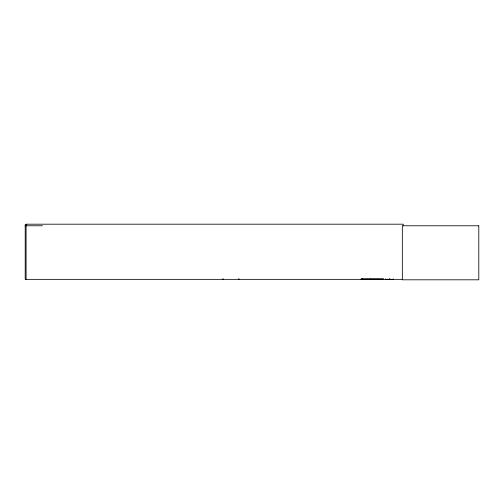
<?xml version="1.0" encoding="UTF-8"?>
<svg xmlns="http://www.w3.org/2000/svg" width="504" height="504" viewBox="0 0 504 504"><rect width="100%" height="100%" fill="white"/><g stroke="black" fill="none" stroke-linecap="round" stroke-linejoin="round"><path stroke-width="0.76" d="M361.223 279.355L361.236 278.995L383.235 278.995L383.242 279.336L361.223 279.323L361.223 278.995M383.172 279.336L383.172 278.995M361.223 279.159L383.235 279.14M26.775 224.759L25.2 224.759L25.2 279.355L402.431 279.355M25.2 225.773L42.487 225.773M370.616 279.298L370.56 278.945L370.503 279.355M403.219 225.773L403.219 224.192L26.088 224.192L26.088 279.355M393.378 278.907L393.378 279.355L385.276 279.336L385.276 278.907M389.466 278.794L389.466 279.355M389.189 278.794L389.189 279.355M362.395 278.907L362.395 279.355M239.022 278.907L239.022 279.355M238.568 278.907L238.568 279.355M223.259 278.907L223.259 279.355M222.812 278.907L222.812 279.355M478.8 225.773L402.331 225.773L402.331 279.808L478.8 279.808L478.8 225.773"/></g></svg>
